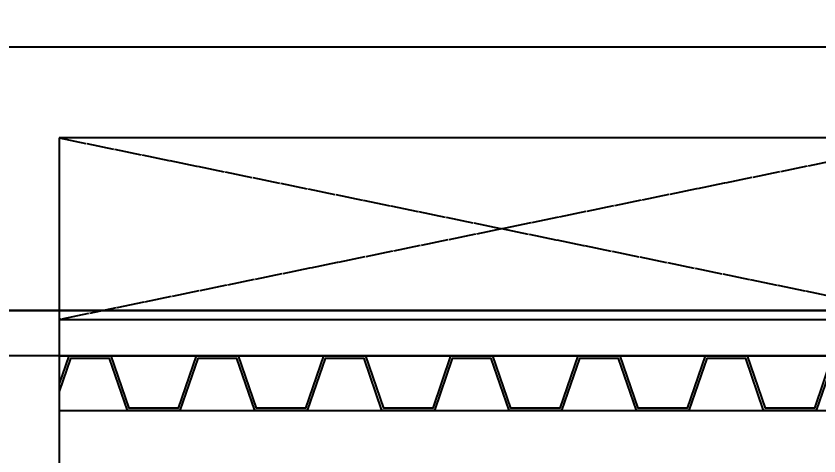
# Model space of a CAD drawing. Header units: millimetres. Extents: x 5544 to 245194, y -610088 to 30375.
# Drawn here: x 66756 to 68523, y -2870 to -1902 of the extents above; entities that cross this region are included whole.
import ezdxf

# ---------------------------------------------------------------- set-up
doc = ezdxf.new("R2010")
doc.units = ezdxf.units.MM
doc.linetypes.add('주단면도-1$0$CEN', pattern=[62, 60, -1, 0, -1])
for name, color, linetype in [('15', 15, 'Continuous'), ('A-CEN', 22, 'Continuous'), ('A-SECT-DRBD', 4, 'Continuous'), ('A-ST-CONC', 2, 'Continuous'), ('FIN-4', 4, 'Continuous'), ('주단면도-1$0$A-FLOR-OPEN-BELO', 6, '주단면도-1$0$CEN'), ('주단면도-1$0$A-ST-CONC', 2, 'Continuous')]:
    doc.layers.add(name, color=color, linetype=linetype)
doc.styles.add('ROMAND', font='gulim.ttc', dxfattribs={"oblique": 15})
doc.dimstyles.new('DIM-A-002-단면', dxfattribs={"dimscale": 330, "dimtxt": 1, "dimasz": 0.4, "dimexe": 0.2, "dimexo": 0.3, "dimgap": 0.4, "dimtad": 1, "dimdec": 0, "dimtxsty": 'ROMAND', "dimcen": 0, "dimclrd": 15, "dimclre": 15, "dimclrt": 3, "dimadec": 0, "dimazin": 0, "dimtfac": 1, "dimtmove": 0, "dimatfit": 3, "dimfxl": 1, "dimarcsym": 0})
doc.dimstyles.new('DIM-A-002-단면2', dxfattribs={"dimscale": 200, "dimtxt": 1, "dimasz": 0.4, "dimexe": 0.2, "dimexo": 0.3, "dimgap": 0.4, "dimtad": 1, "dimdec": 0, "dimtxsty": 'ROMAND', "dimcen": 0, "dimclrd": 15, "dimclre": 15, "dimclrt": 3, "dimadec": 0, "dimazin": 0, "dimtfac": 1, "dimtmove": 0, "dimatfit": 3, "dimfxl": 1, "dimarcsym": 0})

# ---------------------------------------------------------------- blocks, each defined once
blk = doc.blocks.new('*D2910')
at = {"layer": '15', "color": 15, "lineweight": -2, "ltscale": 600}
for p, q in [((67256.7, -1370.4), (64265.7, -1370.4)), ((64305.7, -1450.4), (64305.7, -1740.4)), ((67256.7, -1820.4), (64265.7, -1820.4)), ((64305.7, -1820.4), (64305.7, -2514.2))]:
    blk.add_line(p, q, dxfattribs=at)
at = {"layer": '15', "color": 15}
for points in [[(64319, -1450.4), (64292.3, -1450.4), (64305.7, -1370.4)], [(64292.3, -1740.4), (64319, -1740.4), (64305.7, -1820.4)]]:
    blk.add_solid(points, dxfattribs=at)
at = {"layer": 'Defpoints', "color": 0}
for p in [(67316.7, -1370.4), (64305.7, -1820.4), (67316.7, -1820.4)]:
    blk.add_point(p, dxfattribs=at)
at = {"layer": '15', "color": 3, "ltscale": 600, "insert": (64123.1, -2207.3), "char_height": 200, "attachment_point": 5, "rotation": 90, "style": 'ROMAND'}
blk.add_mtext('450', dxfattribs=at)
blk = doc.blocks.new('*D2912')
at = {"layer": '15', "color": 15, "lineweight": -2, "ltscale": 600}
for p, q in [((66942.3, -1370.4), (64255.6, -1370.4)), ((64295.6, -1450.4), (64295.6, -1740.4)), ((68720.5, -1820.4), (64255.6, -1820.4)), ((64295.6, -1820.4), (64295.6, -3739.7))]:
    blk.add_line(p, q, dxfattribs=at)
at = {"layer": '15', "color": 15}
for points in [[(64308.9, -1450.4), (64282.2, -1450.4), (64295.6, -1370.4)], [(64282.2, -1740.4), (64308.9, -1740.4), (64295.6, -1820.4)]]:
    blk.add_solid(points, dxfattribs=at)
at = {"layer": 'Defpoints', "color": 0}
for p in [(67002.3, -1370.4), (64295.6, -1820.4), (68780.5, -1820.4)]:
    blk.add_point(p, dxfattribs=at)
at = {"layer": '15', "color": 3, "ltscale": 600, "char_height": 200, "attachment_point": 5, "rotation": 90, "style": 'ROMAND'}
for s, insert in [('2UP OPEN 450', (64112.1, -2820)), ('[방화도어]', (64500.7, -2820))]:
    blk.add_mtext(s, dxfattribs=dict(at, insert=insert))
blk = doc.blocks.new('*D2922')
at = {"layer": '15', "color": 15, "lineweight": -2, "ltscale": 600}
for p, q in [((68525.9, -1820.4), (61109.8, -1820.4)), ((61175.8, -1952.4), (61175.8, -2518.4)), ((69052.9, -2650.4), (61109.8, -2650.4)), ((61175.8, -2650.4), (61175.8, -3795))]:
    blk.add_line(p, q, dxfattribs=at)
at = {"layer": '15', "color": 15}
for points in [[(61197.8, -1952.4), (61153.8, -1952.4), (61175.8, -1820.4)], [(61153.8, -2518.4), (61197.8, -2518.4), (61175.8, -2650.4)]]:
    blk.add_solid(points, dxfattribs=at)
at = {"layer": 'Defpoints', "color": 0}
for p in [(68624.9, -1820.4), (61175.8, -2650.4), (69151.9, -2650.4)]:
    blk.add_point(p, dxfattribs=at)
at = {"layer": '15', "color": 3, "ltscale": 600, "insert": (60875, -3288.7), "char_height": 330, "attachment_point": 5, "rotation": 90, "style": 'ROMAND'}
blk.add_mtext('830', dxfattribs=at)
blk = doc.blocks.new('*D2925')
at = {"layer": '15', "color": 15, "lineweight": -2, "ltscale": 600}
for p, q in [((61974.5, -2418.4), (61974.5, -2286.4)), ((69052.9, -2550.4), (61908.5, -2550.4)), ((61974.5, -2550.4), (61974.5, -2650.4)), ((69052.9, -2650.4), (61908.5, -2650.4)), ((61974.5, -2782.4), (61974.5, -5502))]:
    blk.add_line(p, q, dxfattribs=at)
at = {"layer": '15', "color": 15}
for points in [[(61952.5, -2418.4), (61996.5, -2418.4), (61974.5, -2550.4)], [(61996.5, -2782.4), (61952.5, -2782.4), (61974.5, -2650.4)]]:
    blk.add_solid(points, dxfattribs=at)
at = {"layer": 'Defpoints', "color": 0}
for p in [(69151.9, -2550.4), (61974.5, -2650.4), (69151.9, -2650.4)]:
    blk.add_point(p, dxfattribs=at)
at = {"layer": '15', "color": 3, "ltscale": 600, "insert": (61664.8, -4208.2), "char_height": 330, "attachment_point": 5, "rotation": 90, "style": 'ROMAND'}
blk.add_mtext('무근 100mm', dxfattribs=at)

msp = doc.modelspace()

# ---------------------------------------------------------------- linework, layer by layer
at = {"layer": 'A-CEN'}
msp.add_line((64878.7, -2550.4), (74404.7, -2550.4), dxfattribs=at)
at = {"layer": 'A-SECT-DRBD'}
for points in [[(68552.7, -2650.4), (68513.2, -2765), (68405.4, -2765), (68366, -2650.4), (68272.7, -2650.4), (68233.2, -2765), (68125.4, -2765), (68086, -2650.4), (67992.7, -2650.4), (67953.3, -2765), (67845.5, -2765), (67806, -2650.4), (67712.7, -2650.4), (67673.3, -2765), (67565.5, -2765), (67526, -2650.4), (67432.7, -2650.4), (67393.2, -2765), (67285.4, -2765), (67246, -2650.4), (67152.7, -2650.4), (67113.2, -2765), (67005.4, -2765), (66966, -2650.4), (66872.7, -2650.4), (66851.5, -2712)], [(68556.5, -2655.7), (68517, -2770.4), (68401.6, -2770.4), (68362.2, -2655.7), (68276.5, -2655.7), (68237, -2770.4), (68121.6, -2770.4), (68082.2, -2655.7), (67996.5, -2655.7), (67957.1, -2770.4), (67841.7, -2770.4), (67802.2, -2655.7), (67716.5, -2655.7), (67677.1, -2770.4), (67561.7, -2770.4), (67522.2, -2655.7), (67436.5, -2655.7), (67397, -2770.4), (67281.6, -2770.4), (67242.2, -2655.7), (67156.5, -2655.7), (67117, -2770.4), (67001.6, -2770.4), (66962.2, -2655.7), (66876.5, -2655.7), (66851.5, -2728.4)]]:
    msp.add_lwpolyline(points, dxfattribs=at)
at = {"layer": 'A-ST-CONC'}
msp.add_line((66851.5, -2770.4), (69651.5, -2770.4), dxfattribs=at)
at = {"layer": 'FIN-4'}
for p, q in [((66851.5, -2570.4), (68851.5, -2570.4)), ((66851.5, -2650.4), (68851.5, -2650.4))]:
    msp.add_line(p, q, dxfattribs=at)
at = {"layer": '주단면도-1$0$A-FLOR-OPEN-BELO'}
for p, q in [((68801.5, -2170.4), (66851.5, -2570.4)), ((66851.5, -2170.4), (68801.5, -2570.4))]:
    msp.add_line(p, q, dxfattribs=at)
at = {"layer": '주단면도-1$0$A-ST-CONC'}
for p, q in [((66551.5, -1970.4), (68851.5, -1970.4)), ((66851.5, -2170.4), (66851.5, -7570.4)), ((68851.5, -2170.4), (66851.5, -2170.4)), ((66851.5, -2770.4), (72601.5, -2770.4))]:
    msp.add_line(p, q, dxfattribs=at)

# ---------------------------------------------------------------- dimensions: what is measured, and where the dimension line sits
at = {"layer": '15', "ltscale": 600}
for base, p1, p2, text, dimstyle, picture, middle in [((64295.6, -1820.4), (67002.3, -1370.4), (68780.5, -1820.4), '2UP OPEN <>\\X[방화도어]', 'DIM-A-002-단면2', '*D2912', (64295.6, -2820)), ((61974.5, -2650.4), (69151.9, -2550.4), (69151.9, -2650.4), '무근 <>mm', 'DIM-A-002-단면', '*D2925', (61664.8, -4208.2))]:
    dim = msp.add_linear_dim(base=base, p1=p1, p2=p2, angle=90, text=text, dimstyle=dimstyle, dxfattribs=at)
    dim.commit()
    dim.dimension.update_dxf_attribs({"geometry": picture, "text_midpoint": middle})
for base, p1, p2, dimstyle, picture, middle in [((64305.7, -1820.4), (67316.7, -1370.4), (67316.7, -1820.4), 'DIM-A-002-단면2', '*D2910', (64123.1, -2207.3)), ((61175.8, -2650.4), (68624.9, -1820.4), (69151.9, -2650.4), 'DIM-A-002-단면', '*D2922', (60875, -3288.7))]:
    dim = msp.add_linear_dim(base=base, p1=p1, p2=p2, angle=90, dimstyle=dimstyle, dxfattribs=at)
    dim.commit()
    dim.dimension.update_dxf_attribs({"geometry": picture, "text_midpoint": middle})

doc.saveas('drawing.dxf')
